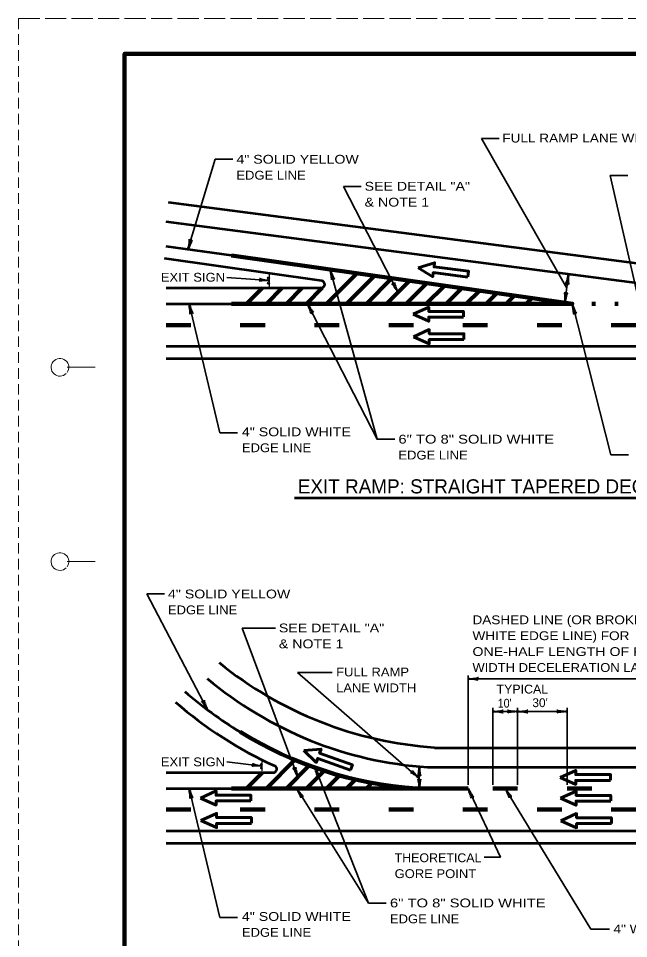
# Model space of a CAD drawing. Extents: x -27 to 653, y -376 to 64.
# Drawn here: x -26.8 to 145.9, y -196.5 to 64 of the extents above; entities that cross this region are included whole.
import ezdxf

# ---------------------------------------------------------------- set-up
doc = ezdxf.new("R2010")
doc.units = 0
doc.linetypes.add('LONG_DASHED', pattern=[7.5, 6, -1.5])
doc.linetypes.add('MEDIUM_DASHED', pattern=[4.5, 3, -1.5])
for name, color, linetype, lineweight in [('1', 7, 'Continuous', 40), ('4', 7, 'Continuous', 25), ('61', 7, 'Continuous', 35)]:
    doc.layers.add(name, color=color, linetype=linetype, lineweight=lineweight)

msp = doc.modelspace()

# ---------------------------------------------------------------- hatches: boundary and pattern name
at = {"layer": '4'}
for points in [[(43.928, -9.789, 1), (43.927, -9.191, 1)], [(43.928, -11.289, 1), (43.927, -10.691, 1)], [(41.953, -147.343, 1), (41.952, -146.907, 1)], [(41.953, -148.436, 1), (41.952, -148, 1)]]:
    msp.add_hatch(color=256, dxfattribs=at).paths.add_polyline_path(points)

# ---------------------------------------------------------------- linework, layer by layer
at = {"layer": '1', "linetype": 'MEDIUM_DASHED', "lineweight": 13}
msp.add_line((-26.776, 63.983), (-26.836, -376.056), dxfattribs=at)
at = {"layer": '1', "lineweight": 35}
for p, q in [((128.351, -12.335), (104.194, 30.011)), ((104.194, 30.011), (109.194, 30.011)), ((21.146, -1.43), (28.86, 24.129)), ((28.86, 24.129), (33.86, 24.129)), ((148.96, -16.806), (140.675, 19.478)), ((140.675, 19.478), (145.675, 19.478)), ((80.561, -13.546), (65.218, 16.37)), ((65.218, 16.37), (70.218, 16.37)), ((44.229, -10.221), (32.19, -9.358)), ((128.861, -8.433), (127.807, -16.502)), ((21.483, -16.806), (30.153, -53.322)), ((129.96, -16.806), (140.843, -59.523)), ((30.153, -53.322), (35.153, -53.322)), ((74.671, -55.158), (79.671, -55.158)), ((140.843, -59.523), (145.843, -59.523)), ((9.483, -98.919), (14.483, -98.919)), ((26.701, -131.741), (9.483, -98.919)), ((36.468, -108.654), (45.949, -108.654)), ((52.249, -150.747), (36.468, -108.654)), ((52.187, -121.125), (62, -121.125)), ((86.635, -151.121), (52.187, -121.125)), ((100.46, -152.979), (100.46, -121.973)), ((100.46, -122.973), (155.96, -122.973)), ((107.46, -152.979), (107.46, -131.207)), ((114.46, -152.979), (114.46, -131.207)), ((128.46, -152.979), (128.46, -131.207)), ((42.172, -147.658), (32.149, -146.448)), ((86.635, -147.796), (86.635, -153.979)), ((21.483, -153.979), (30.153, -190.495)), ((110.96, -153.979), (135.19, -193.804)), ((72.284, -186.433), (77.284, -186.433)), ((30.153, -190.495), (35.153, -190.495)), ((140.5, -193.804), (135.19, -193.804))]:
    msp.add_line(p, q, dxfattribs=at)
at = {"layer": '1', "lineweight": 53}
for p, q in [((192.673, -11.221), (15.672, 11.898)), ((192.315, -16.721), (14.96, 6.444)), ((33.46, -3.17), (14.96, -0.556)), ((59.014, -10.316), (14.47, -4.021)), ((14.96, -12.306), (58.874, -12.306)), ((14.96, -16.806), (33.46, -16.806)), ((14.96, -28.806), (230.96, -28.806)), ((14.96, -32.306), (230.96, -32.306)), ((51.327, -71.734), (201.777, -71.734)), ((88.96, -147.979), (186.96, -147.979)), ((14.96, -149.479), (45.286, -149.479)), ((14.96, -153.979), (33.46, -153.979)), ((14.96, -165.979), (230.96, -165.979)), ((14.96, -169.479), (230.96, -169.479))]:
    msp.add_line(p, q, dxfattribs=at)
at = {"layer": '1', "lineweight": 25}
for p, q in [((44.229, -12.08), (44.229, -8.362)), ((42.172, -149.013), (42.172, -146.303))]:
    msp.add_line(p, q, dxfattribs=at)
at = {"layer": '1', "lineweight": 106}
for p, q in [((60.33, -16.806), (68.951, -8.185)), ((65.987, -16.806), (73.908, -8.885)), ((71.644, -16.806), (78.864, -9.586)), ((77.301, -16.806), (83.821, -10.286)), ((37.703, -16.806), (42.203, -12.306)), ((43.359, -16.806), (47.859, -12.306)), ((49.016, -16.806), (53.516, -12.306)), ((54.673, -16.806), (59.173, -12.306)), ((82.958, -16.806), (88.777, -10.986)), ((88.614, -16.806), (93.734, -11.687)), ((94.271, -16.806), (98.69, -12.387)), ((99.928, -16.806), (103.647, -13.088)), ((105.585, -16.806), (108.603, -13.788)), ((111.242, -16.806), (113.559, -14.488)), ((116.899, -16.806), (118.516, -15.189)), ((122.556, -16.806), (123.472, -15.889)), ((128.213, -16.806), (128.429, -16.589)), ((135.46, -16.806), (136.46, -16.806)), ((141.96, -16.806), (142.96, -16.806)), ((14.96, -22.806), (21.96, -22.806)), ((35.96, -22.806), (42.96, -22.806)), ((56.96, -22.806), (63.96, -22.806)), ((77.96, -22.806), (84.96, -22.806)), ((98.96, -22.806), (105.96, -22.806)), ((119.96, -22.806), (126.96, -22.806)), ((140.96, -22.806), (147.96, -22.806)), ((43.359, -153.979), (51.419, -145.92)), ((49.016, -153.979), (55.481, -147.514)), ((37.703, -153.979), (42.203, -149.479)), ((54.673, -153.979), (59.683, -148.97)), ((60.33, -153.979), (64.032, -150.277)), ((65.987, -153.979), (68.54, -151.426)), ((71.644, -153.979), (73.219, -152.404)), ((33.46, -153.979), (100.46, -153.979)), ((107.46, -153.979), (114.46, -153.979)), ((128.46, -153.979), (135.46, -153.979)), ((14.96, -159.979), (21.96, -159.979)), ((35.96, -159.979), (42.96, -159.979)), ((56.96, -159.979), (63.96, -159.979)), ((77.96, -159.979), (84.96, -159.979)), ((98.96, -159.979), (105.96, -159.979)), ((119.96, -159.979), (126.96, -159.979)), ((140.96, -159.979), (147.96, -159.979))]:
    msp.add_line(p, q, dxfattribs=at)
msp.add_lwpolyline([(33.46, -16.806), (129.96, -16.806), (33.46, -3.17)], dxfattribs=at)
at = {"layer": '1', "lineweight": 60}
for points in [[(100.365, -9.175), (100.565, -7.588), (90.802, -6.355), (90.95, -5.185), (86.292, -6.633)], [(86.292, -6.633), (90.452, -9.133), (90.597, -7.982), (100.36, -9.215)], [(99.128, -20.535), (99.128, -18.935), (89.288, -18.935), (89.288, -17.755), (84.848, -19.775)], [(84.848, -19.775), (89.288, -21.735), (89.288, -20.575), (99.128, -20.575)], [(99.276, -26.894), (99.276, -25.294), (89.436, -25.294), (89.436, -24.114), (84.996, -26.134)], [(84.996, -26.134), (89.436, -28.094), (89.436, -26.934), (99.276, -26.934)], [(67.15, -148.759), (67.686, -147.252), (58.416, -143.953), (58.811, -142.842), (53.951, -143.257)], [(53.951, -143.257), (57.477, -146.591), (57.866, -145.499), (67.137, -148.797)], [(140.753, -151.662), (140.753, -150.062), (130.913, -150.062), (130.913, -148.882), (126.473, -150.902)], [(126.473, -150.902), (130.913, -152.862), (130.913, -151.702), (140.753, -151.702)], [(38.966, -157.483), (38.966, -155.883), (29.126, -155.883), (29.126, -154.703), (24.686, -156.723)], [(140.835, -157.53), (140.835, -155.93), (130.995, -155.93), (130.995, -154.75), (126.555, -156.77)], [(24.686, -156.723), (29.126, -158.683), (29.126, -157.523), (38.966, -157.523)], [(126.555, -156.77), (130.995, -158.73), (130.995, -157.57), (140.835, -157.57)], [(39.114, -163.841), (39.114, -162.241), (29.274, -162.241), (29.274, -161.061), (24.834, -163.081)], [(140.983, -163.889), (140.983, -162.289), (131.143, -162.289), (131.143, -161.109), (126.703, -163.129)], [(24.834, -163.081), (29.274, -165.041), (29.274, -163.881), (39.114, -163.881)], [(126.703, -163.129), (131.143, -165.089), (131.143, -163.929), (140.983, -163.929)]]:
    msp.add_lwpolyline(points, dxfattribs=at)
at = {"layer": '1', "lineweight": 35}
for points in [[(55.003, -16.806), (74.671, -55.158), (61.441, -7.124)], [(128.46, -132.207), (114.46, -132.207), (107.46, -132.207)], [(57.118, -148.105), (72.284, -186.433), (51.954, -153.979)], [(100.46, -153.979), (109.577, -173.402), (104.972, -173.402)]]:
    msp.add_lwpolyline(points, dxfattribs=at)
at = {"layer": '1', "lineweight": 53}
msp.add_lwpolyline([(90.95, -142.479), (186.96, -142.479), (220.96, -148.479)], dxfattribs=at)
for centre, radius, start, end in [((58.874, -11.306), 1, 270, 81.957), ((98.282, -34.236), 108.37, 230.90921, 266.121), ((96.291, -39.857), 108.37, 229.95186, 266.121), ((91.759, -45.071), 108.37, 228.74846, 239.01178), ((91.759, -45.071), 112.37, 228.74846, 245.8003), ((45.286, -148.479), 1, 270, 65.8003)]:
    msp.add_arc(centre, radius, start, end, dxfattribs=at)
at = {"layer": '1', "lineweight": 106}
msp.add_arc((93.045, -45.863), 108.37, 238.21328, 266.121, dxfattribs=at)
at = {"layer": '1'}
for centre, major_axis, ratio, start_param, end_param in [((21.197, -0.305), (-0.366, -1.755), 0.122415, 0.8963533, 3.1415927), ((21.197, -0.305), (-0.366, -1.755), 0.122415, 0.8963533, 3.1415927), ((21.673, -0.418), (-0.676, -1.631), 0.07063, 3.1407148, 5.41811), ((21.673, -0.418), (-0.676, -1.631), 0.07063, 3.1407148, 5.41811), ((61.535, -8.26), (-0.297, 1.74), 0.07063, 3.1407148, 5.41811), ((61.535, -8.26), (-0.297, 1.74), 0.07063, 3.1407148, 5.41811), ((61.997, -8.102), (-0.625, 1.68), 0.122415, 0.8963533, 3.1415927), ((61.997, -8.102), (-0.625, 1.68), 0.122415, 0.8963533, 3.1415927), ((43.121, -10.418), (1.792, 0.028), 0.122415, 0.8963533, 3.1415927), ((43.127, -9.93), (1.739, -0.301), 0.07063, 3.1407148, 5.41811), ((128.506, -9.517), (0.402, 1.719), 0.07063, 3.1407148, 5.41811), ((128.506, -9.517), (0.402, 1.719), 0.07063, 3.1407148, 5.41811), ((128.993, -9.551), (0.076, 1.791), 0.122415, 0.8963533, 3.1415927), ((128.993, -9.551), (0.076, 1.791), 0.122415, 0.8963533, 3.1415927), ((79.817, -12.701), (0.954, -1.518), 0.122415, 0.8963533, 3.1415927), ((79.817, -12.701), (0.954, -1.518), 0.122415, 0.8963533, 3.1415927), ((80.238, -12.452), (0.645, -1.643), 0.07063, 3.1407148, 5.41811), ((80.238, -12.452), (0.645, -1.643), 0.07063, 3.1407148, 5.41811), ((127.674, -15.384), (-0.076, -1.791), 0.122415, 0.8963533, 3.1415927), ((128.162, -15.418), (-0.402, -1.719), 0.07063, 3.1407148, 5.41811), ((21.536, -17.945), (-0.235, 1.75), 0.07063, 3.1407148, 5.41811), ((22.004, -17.804), (-0.564, 1.701), 0.122415, 0.8963533, 3.1415927), ((55.326, -17.899), (-0.645, 1.643), 0.07063, 3.1407148, 5.41811), ((55.326, -17.899), (-0.645, 1.643), 0.07063, 3.1407148, 5.41811), ((55.747, -17.651), (-0.954, 1.518), 0.122415, 0.8963533, 3.1415927), ((55.747, -17.651), (-0.954, 1.518), 0.122415, 0.8963533, 3.1415927), ((130.032, -17.944), (-0.263, 1.745), 0.07063, 3.1407148, 5.41811), ((130.032, -17.944), (-0.263, 1.745), 0.07063, 3.1407148, 5.41811), ((130.497, -17.795), (-0.592, 1.692), 0.122415, 0.8963533, 3.1415927), ((130.497, -17.795), (-0.592, 1.692), 0.122415, 0.8963533, 3.1415927), ((101.551, -122.696), (-1.786, -0.156), 0.122415, 0.8963533, 3.1415927), ((101.551, -122.696), (-1.786, -0.156), 0.122415, 0.8963533, 3.1415927), ((101.581, -123.184), (-1.756, 0.176), 0.07063, 3.1407148, 5.41811), ((101.581, -123.184), (-1.756, 0.176), 0.07063, 3.1407148, 5.41811), ((25.949, -130.903), (0.968, -1.509), 0.122415, 0.8963533, 3.1415927), ((26.368, -130.651), (0.66, -1.637), 0.07063, 3.1407148, 5.41811), ((108.571, -132.422), (-1.756, 0.176), 0.07063, 3.1407148, 5.41811), ((108.542, -131.934), (-1.786, -0.156), 0.122415, 0.8963533, 3.1415927), ((113.36, -132.487), (1.786, 0.156), 0.122415, 0.8963533, 3.1415927), ((113.33, -131.999), (1.756, -0.176), 0.07063, 3.1407148, 5.41811), ((115.571, -132.422), (-1.756, 0.176), 0.07063, 3.1407148, 5.41811), ((115.542, -131.934), (-1.786, -0.156), 0.122415, 0.8963533, 3.1415927), ((127.36, -132.487), (1.786, 0.156), 0.122415, 0.8963533, 3.1415927), ((127.33, -131.999), (1.756, -0.176), 0.07063, 3.1407148, 5.41811), ((41.056, -147.801), (1.792, -0.059), 0.122415, 0.8963533, 3.1415927), ((41.085, -147.313), (1.723, -0.385), 0.07063, 3.1407148, 5.41811), ((51.607, -149.822), (0.773, -1.617), 0.122415, 0.8963533, 3.1415927), ((51.607, -149.822), (0.773, -1.617), 0.122415, 0.8963533, 3.1415927), ((52.053, -149.623), (0.452, -1.706), 0.07063, 3.1407148, 5.41811), ((52.053, -149.623), (0.452, -1.706), 0.07063, 3.1407148, 5.41811), ((57.334, -149.224), (-0.483, 1.698), 0.07063, 3.1407148, 5.41811), ((57.777, -149.017), (-0.802, 1.603), 0.122415, 0.8963533, 3.1415927), ((86.438, -148.813), (0.158, 1.581), 0.07063, 3.1407148, 5.41811), ((86.877, -148.786), (-0.141, 1.607), 0.122415, 0.8963533, 3.1415927), ((85.631, -150.612), (1.449, -1.055), 0.122415, 0.8963533, 3.1415927), ((85.929, -150.225), (1.209, -1.286), 0.07063, 3.1407148, 5.41811), ((86.394, -152.989), (0.141, -1.607), 0.122415, 0.8963533, 3.1415927), ((86.833, -152.962), (-0.158, -1.581), 0.07063, 3.1407148, 5.41811), ((21.536, -155.118), (-0.235, 1.75), 0.07063, 3.1407148, 5.41811), ((22.004, -154.977), (-0.564, 1.701), 0.122415, 0.8963533, 3.1415927), ((52.37, -155.041), (-0.784, 1.582), 0.07063, 3.1407148, 5.41811), ((52.768, -154.757), (-1.08, 1.43), 0.122415, 0.8963533, 3.1415927), ((100.745, -155.083), (-0.587, 1.665), 0.07063, 3.1407148, 5.41811), ((100.745, -155.083), (-0.587, 1.665), 0.07063, 3.1407148, 5.41811), ((101.174, -154.849), (-0.9, 1.55), 0.122415, 0.8963533, 3.1415927), ((101.174, -154.849), (-0.9, 1.55), 0.122415, 0.8963533, 3.1415927), ((111.362, -155.046), (-0.763, 1.592), 0.07063, 3.1407148, 5.41811), ((111.763, -154.768), (-1.062, 1.444), 0.122415, 0.8963533, 3.1415927)]:
    msp.add_ellipse(centre, major_axis=major_axis, ratio=ratio, start_param=start_param, end_param=end_param, dxfattribs=at)
at = {"layer": '4'}
for centre, radius in [((43.928, -9.49), 0.299), ((43.928, -10.99), 0.299), ((41.952, -147.125), 0.218), ((41.952, -148.218), 0.218)]:
    msp.add_circle(centre, radius, dxfattribs=at)
at = {"layer": '61', "linetype": 'LONG_DASHED', "lineweight": 13}
msp.add_line((-26.776, 63.983), (653.244, 63.983), dxfattribs=at)
at = {"layer": '61', "lineweight": 13}
for p, q in [((-13.056, -34.776), (-5.076, -34.756)), ((-13.076, -89.776), (-5.076, -89.776))]:
    msp.add_line(p, q, dxfattribs=at)
at = {"layer": '61', "lineweight": 158}
msp.add_lwpolyline([(642.264, 53.983), (3.224, 53.983), (3.224, -366.036)], dxfattribs=at)
at = {"layer": '61', "lineweight": 13}
for centre, end in [((-15.079, -34.775), 316.23216), ((-15.079, -89.775), 315.37577)]:
    msp.add_arc(centre, 2.5, 323.13009, end, dxfattribs=at)

# ---------------------------------------------------------------- texts
at = {"layer": '1'}
for s, width, p in [('FULL RAMP LANE WIDTH', 1.15, (110.121, 28.865)), ('4" SOLID YELLOW', 1.2, (34.864, 22.857)), ('EDGE LINE', 1.1, (34.864, 18.357)), ('SEE DETAIL "A"', 1.2, (71.146, 15.219)), ('& NOTE 1', 1.2, (71.146, 10.719)), ('EXIT SIGN', 1.1, (13.461, -10.538)), ('4" SOLID WHITE', 1.2, (36.42, -54.299)), ('6" TO 8" SOLID WHITE', 1.25, (80.715, -56.37)), ('EDGE LINE', 1.1, (36.42, -58.799)), ('EDGE LINE', 1.1, (80.715, -60.87)), ('4" SOLID YELLOW', 1.2, (15.487, -100.191)), ('EDGE LINE', 1.1, (15.487, -104.691)), ('DASHED LINE (OR BROKEN', 1.15, (101.675, -107.498)), ('SEE DETAIL "A"', 1.2, (46.877, -109.804)), ('WHITE EDGE LINE) FOR', 1.15, (101.675, -111.998)), ('& NOTE 1', 1.2, (46.877, -114.304)), ('ONE-HALF LENGTH OF FULL', 1.2, (101.675, -116.498)), ('FULL RAMP', 1.1, (63.086, -122.263)), ('WIDTH DECELERATION LANE', 1.1, (101.675, -120.998)), ('LANE WIDTH', 1.1, (63.086, -126.763)), ('TYPICAL', 1.05, (108.479, -127.108)), ("10'", 0.9, (108.83, -131.113)), ('EXIT SIGN', 1.1, (13.461, -147.711)), ('THEORETICAL', 1.05, (79.642, -174.851)), ('GORE POINT', 1.1, (79.642, -179.351)), ('6" TO 8" SOLID WHITE', 1.25, (78.328, -187.645)), ('4" SOLID WHITE', 1.2, (36.42, -191.472)), ('EDGE LINE', 1.1, (78.328, -192.145)), ('4" WIDE BROKEN', 1.15, (141.596, -194.991)), ('EDGE LINE', 1.1, (36.42, -195.972))]:
    msp.add_text(s, height=2.5, dxfattribs=dict(at, width=width)).set_placement(p)
for s, height, p in [('EXIT RAMP: STRAIGHT TAPERED DECELERATION LANE', 4, (52.233, -70.475)), ("30'", 2.5, (118.641, -130.96))]:
    msp.add_text(s, height=height, dxfattribs=at).set_placement(p)

doc.saveas('drawing.dxf')
